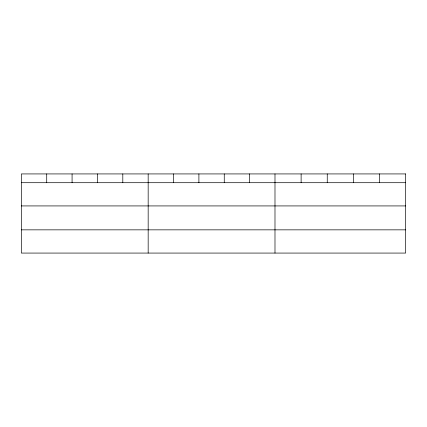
<?xml version="1.0" encoding="UTF-8"?>
<svg xmlns="http://www.w3.org/2000/svg" width="427" height="427" viewBox="0 0 427 427"><rect width="100%" height="100%" fill="white"/><g stroke="black" fill="none" stroke-linecap="round" stroke-linejoin="round"><path stroke-width="0.64" d="M21.35 182.703L405.65 182.703M21.35 205.926L405.65 205.926M21.35 229.849L405.65 229.849M379.518 173.928L379.518 182.703M353.385 173.928L353.385 182.703M327.253 173.928L327.253 182.703M301.12 173.928L301.12 182.703M274.988 173.928L274.988 253.072M249.624 173.928L249.624 182.703M224.26 173.928L224.26 182.703M198.897 173.928L198.897 182.703M173.533 173.928L173.533 182.703M148.169 173.928L148.169 253.072M122.805 173.928L122.805 182.703M97.441 173.928L97.441 182.703M72.078 173.928L72.078 182.703M46.714 173.928L46.714 182.703M405.65 173.928L21.35 173.928L21.35 253.072L405.65 253.072L405.65 173.928"/></g></svg>
